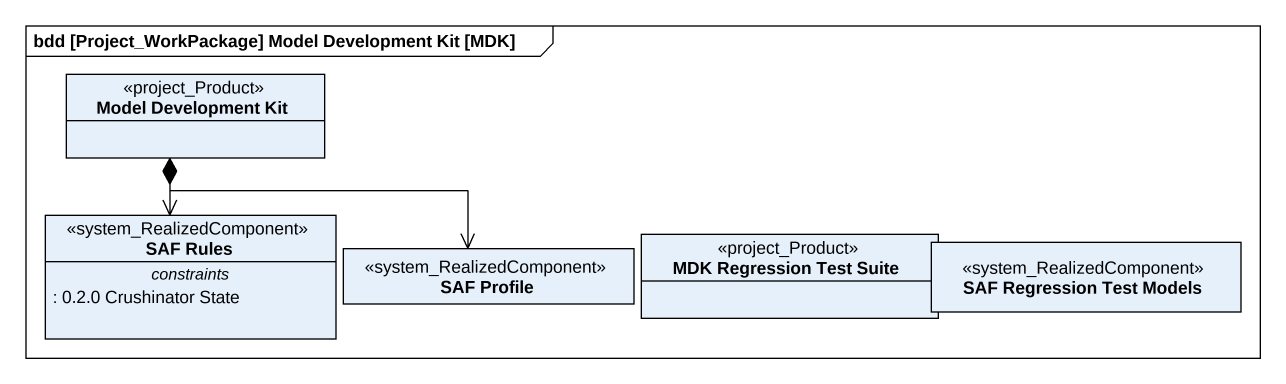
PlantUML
@startuml
mainframe bdd [Project_WorkPackage] Model Development Kit [MDK]
hide circle
hide empty members
class "Model Development Kit" as Model_Development_Kit <<project_Product>>
class "SAF Rules" as SAF_Rules <<system_RealizedComponent>> {
  -- constraints --
  : 0.2.0 Crushinator State
}
class "MDK Regression Test Suite" as MDK_Regression_Test_Suite <<project_Product>>
class "SAF Profile" as SAF_Profile <<system_RealizedComponent>>
class "SAF Regression Test Models" as SAF_Regression_Test_Models <<system_RealizedComponent>>
Model_Development_Kit *--> SAF_Rules
Model_Development_Kit *-right-> SAF_Profile
@enduml
